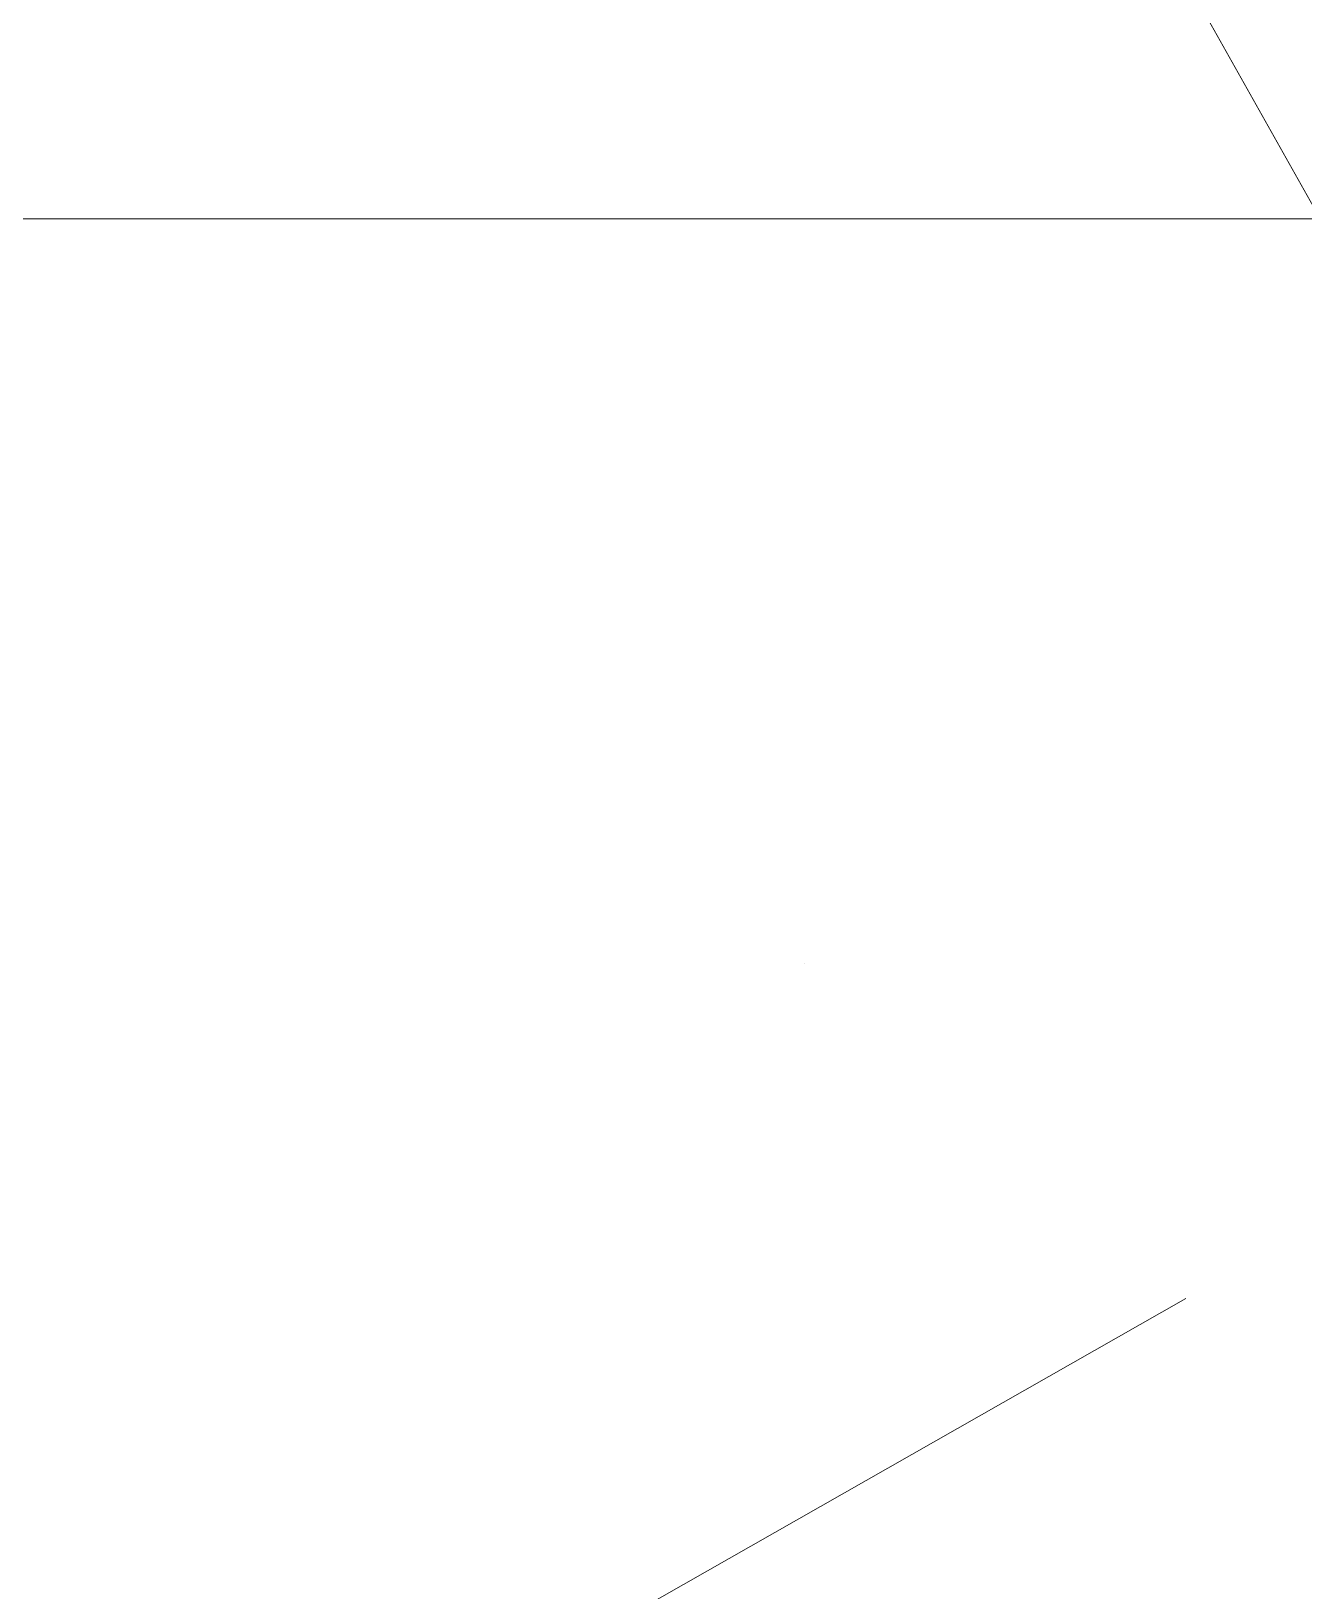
# Model space of a CAD drawing. Header units: metres. Extents: x 0 to 105485, y 0 to 425721.
# Drawn here: x 104958.41 to 104959.281, y 425443.96 to 425445.028 of the extents above; entities that cross this region are included whole.
import ezdxf

# ---------------------------------------------------------------- set-up
doc = ezdxf.new("R2010")
doc.units = ezdxf.units.M
doc.header["$MEASUREMENT"] = 0
doc.linetypes.add('KG-PERCEEL-SO', pattern=[19, 5.5, -4, 5.5, -4])
for name, color, linetype, lineweight in [('B-XX-IE-MEUBILAIR-G', 7, 'Continuous', 18), ('B-XX-KG-GRENS_PERCEEL-G', 150, 'KG-PERCEEL-SO', 18), ('B-XX-MO-ONDERZOEK_SONDERING-G', 90, 'Continuous', 18), ('B-XX-VH-OPENVERHARDING-G', 90, 'Continuous', 18)]:
    doc.layers.add(name, color=color, linetype=linetype, lineweight=lineweight)

msp = doc.modelspace()

# ---------------------------------------------------------------- linework, layer by layer
at = {"layer": 'B-XX-IE-MEUBILAIR-G', "color": 0, "true_color": 0x604a38}
msp.add_polyline3d([(104958.939, 425444.39, 3.384), (104958.939, 425444.39, 4.884)], dxfattribs=at)
at = {"layer": 'B-XX-KG-GRENS_PERCEEL-G', "ltscale": 0.5, "flags": 128}
msp.add_lwpolyline([(104936.313, 425450.556), (104953.082, 425440.68), (104982.477, 425457.402)], dxfattribs=at)
at = {"layer": 'B-XX-MO-ONDERZOEK_SONDERING-G', "color": 0, "true_color": 0xd62828}
for points in [[(104958.1397, 425444.9, -23.388), (104958.9555, 425444.9, -23.408), (104959.621, 425444.9, -23.428)], [(104959.2983, 425444.9, -26.002), (104959.2653, 425444.9, -26.022), (104959.229, 425444.9, -26.042), (104959.1976, 425444.9, -26.062), (104959.1421, 425444.9, -26.082), (104959.1042, 425444.9, -26.102), (104959.0978, 425444.9, -26.122), (104959.1462, 425444.9, -26.142), (104959.2058, 425444.9, -26.162), (104959.2339, 425444.9, -26.182), (104959.1728, 425444.9, -26.202), (104958.9943, 425444.9, -26.221), (104958.7772, 425444.9, -26.241), (104958.5223, 425444.9, -26.261), (104958.246, 425444.9, -26.281)], [(104959.3514, 425444.9, -30.09), (104959.0283, 425444.9, -30.11), (104958.7809, 425444.9, -30.13), (104958.5682, 425444.9, -30.15), (104958.4153, 425444.9, -30.17), (104958.2608, 425444.9, -30.19)], [(104958.3741, 425444.9, -34.731), (104958.5038, 425444.9, -34.751), (104958.5116, 425444.9, -34.771), (104958.4291, 425444.9, -34.791), (104958.2639, 425444.9, -34.811)], [(104958.2933, 425444.9, -37.179), (104958.4736, 425444.9, -37.199), (104958.4452, 425444.9, -37.219), (104958.2651, 425444.9, -37.239)], [(104958.2678, 425444.9, -39.546), (104958.5797, 425444.9, -39.566), (104958.8063, 425444.9, -39.585), (104958.9581, 425444.9, -39.605), (104959.0398, 425444.9, -39.625), (104959.1194, 425444.9, -39.645), (104959.1997, 425444.9, -39.665), (104959.2603, 425444.9, -39.685), (104959.344, 425444.9, -39.705)], [(104958.3268, 425444.9, -37.676), (104958.535, 425444.9, -37.696), (104958.5927, 425444.9, -37.716), (104958.6068, 425444.9, -37.736), (104958.5837, 425444.9, -37.756), (104958.5157, 425444.9, -37.776), (104958.4122, 425444.9, -37.796), (104958.2833, 425444.9, -37.816)], [(104958.317, 425444.9, -33.477), (104958.4334, 425444.9, -33.497), (104958.5072, 425444.9, -33.517), (104958.5757, 425444.9, -33.537), (104958.6116, 425444.9, -33.557), (104958.635, 425444.9, -33.576), (104958.6544, 425444.9, -33.596), (104958.6712, 425444.9, -33.616), (104958.7112, 425444.9, -33.636), (104958.7466, 425444.9, -33.656), (104958.7733, 425444.9, -33.676), (104958.7982, 425444.9, -33.696), (104958.8177, 425444.9, -33.716), (104958.8138, 425444.9, -33.736), (104958.8142, 425444.9, -33.756), (104958.8115, 425444.9, -33.776), (104958.8134, 425444.9, -33.795), (104958.8251, 425444.9, -33.815), (104958.8412, 425444.9, -33.835), (104958.8558, 425444.9, -33.855), (104958.9083, 425444.9, -33.875), (104958.9363, 425444.9, -33.895), (104958.9328, 425444.9, -33.915), (104958.9101, 425444.9, -33.935), (104958.8049, 425444.9, -33.955), (104958.6716, 425444.9, -33.975), (104958.4779, 425444.9, -33.995), (104958.4637, 425444.9, -34.015), (104958.4496, 425444.9, -34.034), (104958.4355, 425444.9, -34.054), (104958.4864, 425444.9, -34.074), (104958.5374, 425444.9, -34.094), (104958.6401, 425444.9, -34.114), (104958.7131, 425444.9, -34.134), (104958.749, 425444.9, -34.154), (104958.787, 425444.9, -34.174), (104958.8024, 425444.9, -34.194), (104958.7937, 425444.9, -34.214), (104958.7611, 425444.9, -34.234), (104958.732, 425444.9, -34.254), (104958.7339, 425444.9, -34.273), (104958.7525, 425444.9, -34.293), (104958.7908, 425444.9, -34.313), (104958.8296, 425444.9, -34.333), (104958.862, 425444.9, -34.353), (104958.8627, 425444.9, -34.373), (104958.8337, 425444.9, -34.393), (104958.7753, 425444.9, -34.413), (104958.7154, 425444.9, -34.433), (104958.6013, 425444.9, -34.453), (104958.4752, 425444.9, -34.473), (104958.2867, 425444.9, -34.493)], [(104958.4056, 425444.9, -17.933), (104958.5775, 425444.9, -17.953), (104958.7646, 425444.9, -17.973), (104959.0014, 425444.9, -17.993), (104959.1127, 425444.9, -18.013), (104959.1873, 425444.9, -18.033), (104959.2191, 425444.9, -18.053), (104959.2379, 425444.9, -18.073), (104959.2018, 425444.9, -18.093), (104959.1613, 425444.9, -18.113), (104959.1344, 425444.9, -18.133), (104959.1075, 425444.9, -18.153), (104959.0806, 425444.9, -18.173), (104959.1198, 425444.9, -18.192), (104959.1465, 425444.9, -18.212), (104959.1194, 425444.9, -18.232), (104959.0933, 425444.9, -18.252), (104959.0662, 425444.9, -18.272), (104959.0703, 425444.9, -18.292), (104959.0987, 425444.9, -18.312), (104959.1389, 425444.9, -18.332), (104959.1708, 425444.9, -18.352), (104959.1518, 425444.9, -18.372), (104959.1379, 425444.9, -18.392), (104959.1381, 425444.9, -18.412), (104959.1488, 425444.9, -18.432), (104959.1323, 425444.9, -18.452), (104959.147, 425444.9, -18.472), (104959.1704, 425444.9, -18.492), (104959.2072, 425444.9, -18.512), (104959.2369, 425444.9, -18.532), (104959.2283, 425444.9, -18.552), (104959.2321, 425444.9, -18.572), (104959.211, 425444.9, -18.592), (104959.1819, 425444.9, -18.612), (104959.0592, 425444.9, -18.632), (104958.9331, 425444.9, -18.652), (104958.6466, 425444.9, -18.672), (104958.4489, 425444.9, -18.692), (104958.2877, 425444.9, -18.712)], [(104958.2907, 425444.9, -34.951), (104958.478, 425444.9, -34.97), (104958.5538, 425444.9, -34.99), (104958.5542, 425444.9, -35.01), (104958.4945, 425444.9, -35.03), (104958.3894, 425444.9, -35.05)], [(104958.3014, 425444.9, -35.249), (104958.4132, 425444.9, -35.269), (104958.4331, 425444.9, -35.289), (104958.3674, 425444.9, -35.309)], [(104958.3662, 425444.9, -28.655), (104958.415, 425444.9, -28.675), (104958.4882, 425444.9, -28.695), (104958.4788, 425444.9, -28.714), (104958.5225, 425444.9, -28.734), (104958.6426, 425444.9, -28.754), (104958.7228, 425444.9, -28.774), (104958.7823, 425444.9, -28.794), (104958.7961, 425444.9, -28.814), (104958.7733, 425444.9, -28.834), (104958.7223, 425444.9, -28.854), (104958.6709, 425444.9, -28.874), (104958.5936, 425444.9, -28.894), (104958.4697, 425444.9, -28.914), (104958.3118, 425444.9, -28.934)], [(104958.3188, 425444.9, -29.512), (104958.4732, 425444.9, -29.532), (104958.6409, 425444.9, -29.552), (104958.911, 425444.9, -29.572), (104959.1001, 425444.9, -29.592), (104959.2525, 425444.9, -29.612), (104959.4308, 425444.9, -29.632)], [(104958.3372, 425444.9, -12.736), (104958.4188, 425444.9, -12.756), (104958.4722, 425444.9, -12.775), (104958.5326, 425444.9, -12.795), (104958.5763, 425444.9, -12.815), (104958.6057, 425444.9, -12.835), (104958.627, 425444.9, -12.855), (104958.6453, 425444.9, -12.875), (104958.6838, 425444.9, -12.895), (104958.7177, 425444.9, -12.915), (104958.7452, 425444.9, -12.935), (104958.7675, 425444.9, -12.955), (104958.7686, 425444.9, -12.975), (104958.762, 425444.9, -12.995), (104958.7546, 425444.9, -13.015), (104958.7377, 425444.9, -13.035), (104958.7274, 425444.9, -13.055), (104958.7244, 425444.9, -13.075), (104958.7339, 425444.9, -13.095), (104958.7372, 425444.9, -13.115), (104958.7367, 425444.9, -13.135), (104958.7554, 425444.9, -13.155), (104958.7753, 425444.9, -13.175), (104958.7861, 425444.9, -13.195), (104958.7938, 425444.9, -13.215), (104958.8174, 425444.9, -13.235), (104958.8632, 425444.9, -13.255), (104958.961, 425444.9, -13.275), (104959.0796, 425444.9, -13.295), (104959.1718, 425444.9, -13.315), (104959.1974, 425444.9, -13.335), (104959.2204, 425444.9, -13.355), (104959.2444, 425444.9, -13.375), (104959.2548, 425444.9, -13.395), (104959.2723, 425444.9, -13.415), (104959.2792, 425444.9, -13.435), (104959.2607, 425444.9, -13.455), (104959.2266, 425444.9, -13.475), (104959.1817, 425444.9, -13.495), (104959.1543, 425444.9, -13.515), (104959.1629, 425444.9, -13.535), (104959.1853, 425444.9, -13.555), (104959.2016, 425444.9, -13.575), (104959.2139, 425444.9, -13.595), (104959.2094, 425444.9, -13.615), (104959.1729, 425444.9, -13.635), (104959.143, 425444.9, -13.655), (104959.1155, 425444.9, -13.675), (104959.1202, 425444.9, -13.695), (104959.1478, 425444.9, -13.715), (104959.1911, 425444.9, -13.735), (104959.217, 425444.9, -13.755), (104959.2316, 425444.9, -13.775), (104959.2279, 425444.9, -13.795), (104959.2026, 425444.9, -13.815), (104959.1553, 425444.9, -13.835), (104959.0936, 425444.9, -13.855), (104959.0452, 425444.9, -13.875), (104959.0104, 425444.9, -13.895), (104958.9816, 425444.9, -13.915), (104958.9653, 425444.9, -13.935), (104958.9493, 425444.9, -13.955), (104958.9388, 425444.9, -13.975), (104958.9324, 425444.9, -13.995), (104958.9376, 425444.9, -14.015), (104958.9516, 425444.9, -14.035), (104958.9661, 425444.9, -14.055), (104958.9669, 425444.9, -14.075), (104958.961, 425444.9, -14.095), (104958.9614, 425444.9, -14.115), (104958.9681, 425444.9, -14.135), (104958.9759, 425444.9, -14.155), (104958.9731, 425444.9, -14.175), (104958.9618, 425444.9, -14.195), (104958.9739, 425444.9, -14.215), (104958.9965, 425444.9, -14.235), (104959.0115, 425444.9, -14.255), (104959.0086, 425444.9, -14.275), (104958.9811, 425444.9, -14.295), (104958.9383, 425444.9, -14.315), (104958.8851, 425444.9, -14.335), (104958.8548, 425444.9, -14.355), (104958.8387, 425444.9, -14.375), (104958.8513, 425444.9, -14.395), (104958.9061, 425444.9, -14.415), (104958.9768, 425444.9, -14.435), (104959.0364, 425444.9, -14.455), (104959.0678, 425444.9, -14.475), (104959.0859, 425444.9, -14.495), (104959.1355, 425444.9, -14.515), (104959.188, 425444.9, -14.535), (104959.2254, 425444.9, -14.555), (104959.2213, 425444.9, -14.575), (104959.198, 425444.9, -14.595), (104959.1534, 425444.9, -14.615), (104959.1168, 425444.9, -14.635), (104959.0692, 425444.9, -14.655), (104959.0268, 425444.9, -14.675), (104958.9831, 425444.9, -14.695), (104958.9311, 425444.9, -14.715), (104958.8886, 425444.9, -14.735), (104958.8519, 425444.9, -14.755), (104958.823, 425444.9, -14.775), (104958.792, 425444.9, -14.795), (104958.7783, 425444.9, -14.815), (104958.7799, 425444.9, -14.835), (104958.7997, 425444.9, -14.855), (104958.8465, 425444.9, -14.875), (104958.9003, 425444.9, -14.895), (104958.8943, 425444.9, -14.915), (104958.8465, 425444.9, -14.935), (104958.8091, 425444.9, -14.955), (104958.7606, 425444.9, -14.975), (104958.7269, 425444.9, -14.995), (104958.6999, 425444.9, -15.015), (104958.6711, 425444.9, -15.035), (104958.6575, 425444.9, -15.054), (104958.6578, 425444.9, -15.074), (104958.6782, 425444.9, -15.094), (104958.7125, 425444.9, -15.114), (104958.7365, 425444.9, -15.134), (104958.7546, 425444.9, -15.154), (104958.7598, 425444.9, -15.174), (104958.742, 425444.9, -15.194), (104958.6999, 425444.9, -15.214), (104958.6553, 425444.9, -15.234), (104958.6026, 425444.9, -15.254), (104958.5592, 425444.9, -15.274), (104958.5159, 425444.9, -15.294), (104958.4714, 425444.9, -15.314), (104958.4456, 425444.9, -15.334), (104958.4173, 425444.9, -15.354), (104958.3995, 425444.9, -15.374)], [(104958.4043, 425444.9, -35.448), (104958.5904, 425444.9, -35.468), (104958.6722, 425444.9, -35.488), (104958.7032, 425444.9, -35.508), (104958.6914, 425444.9, -35.528), (104958.6799, 425444.9, -35.548), (104958.6462, 425444.9, -35.568), (104958.5834, 425444.9, -35.587), (104958.4445, 425444.9, -35.607), (104958.3422, 425444.9, -35.627)], [(104958.3986, 425444.9, -27.658), (104958.4705, 425444.9, -27.677), (104958.5571, 425444.9, -27.697), (104958.6629, 425444.9, -27.717), (104958.7977, 425444.9, -27.737), (104958.8451, 425444.9, -27.757), (104958.8699, 425444.9, -27.777), (104958.8887, 425444.9, -27.797), (104958.8825, 425444.9, -27.817), (104958.8658, 425444.9, -27.837), (104958.8397, 425444.9, -27.857), (104958.8084, 425444.9, -27.877), (104958.7539, 425444.9, -27.897), (104958.6514, 425444.9, -27.917), (104958.5608, 425444.9, -27.937), (104958.4732, 425444.9, -27.957), (104958.3475, 425444.9, -27.977)], [(104958.4095, 425444.9, -17.413), (104958.4201, 425444.9, -17.433), (104958.4301, 425444.9, -17.453), (104958.4368, 425444.9, -17.473), (104958.4461, 425444.9, -17.493), (104958.4525, 425444.9, -17.513), (104958.4553, 425444.9, -17.533), (104958.4534, 425444.9, -17.553), (104958.4481, 425444.9, -17.573), (104958.4391, 425444.9, -17.593), (104958.4281, 425444.9, -17.613), (104958.4123, 425444.9, -17.633), (104958.3967, 425444.9, -17.653)], [(104958.3999, 425444.9, -15.674), (104958.4511, 425444.9, -15.694), (104958.4872, 425444.9, -15.714), (104958.5109, 425444.9, -15.734), (104958.5233, 425444.9, -15.754), (104958.5314, 425444.9, -15.774), (104958.5316, 425444.9, -15.794), (104958.5256, 425444.9, -15.814), (104958.5084, 425444.9, -15.834), (104958.492, 425444.9, -15.854), (104958.4808, 425444.9, -15.874), (104958.4829, 425444.9, -15.894), (104958.4993, 425444.9, -15.914), (104958.5259, 425444.9, -15.934), (104958.5597, 425444.9, -15.954), (104958.5965, 425444.9, -15.974), (104958.618, 425444.9, -15.994), (104958.682, 425444.9, -16.014), (104958.7468, 425444.9, -16.034), (104958.8211, 425444.9, -16.054), (104958.8668, 425444.9, -16.074), (104958.8871, 425444.9, -16.094), (104958.8969, 425444.9, -16.114), (104958.9009, 425444.9, -16.134), (104958.8941, 425444.9, -16.154), (104958.8771, 425444.9, -16.174), (104958.8536, 425444.9, -16.194), (104958.8368, 425444.9, -16.214), (104958.8334, 425444.9, -16.234), (104958.8463, 425444.9, -16.254), (104958.8658, 425444.9, -16.274), (104958.8832, 425444.9, -16.294), (104958.8816, 425444.9, -16.314), (104958.8681, 425444.9, -16.334), (104958.8587, 425444.9, -16.354), (104958.8455, 425444.9, -16.374), (104958.8365, 425444.9, -16.394), (104958.8288, 425444.9, -16.414), (104958.8328, 425444.9, -16.434), (104958.8257, 425444.9, -16.454), (104958.7784, 425444.9, -16.474), (104958.7387, 425444.9, -16.494), (104958.6915, 425444.9, -16.514), (104958.6635, 425444.9, -16.534), (104958.6402, 425444.9, -16.554), (104958.6116, 425444.9, -16.574), (104958.5884, 425444.9, -16.594), (104958.5606, 425444.9, -16.614), (104958.5439, 425444.9, -16.634), (104958.5297, 425444.9, -16.654), (104958.5368, 425444.9, -16.674), (104958.5641, 425444.9, -16.694), (104958.6069, 425444.9, -16.714), (104958.5907, 425444.9, -16.734), (104958.543, 425444.9, -16.754), (104958.5163, 425444.9, -16.774), (104958.4975, 425444.9, -16.793), (104958.4776, 425444.9, -16.813), (104958.4609, 425444.9, -16.833), (104958.443, 425444.9, -16.853), (104958.4334, 425444.9, -16.873), (104958.4249, 425444.9, -16.893), (104958.4167, 425444.9, -16.913), (104958.4094, 425444.9, -16.933)], [(104959.3481, 425444.9, -41.374), (104959.2108, 425444.9, -41.393), (104959.0135, 425444.9, -41.413), (104958.8293, 425444.9, -41.433), (104958.7732, 425444.9, -41.453), (104958.6828, 425444.9, -41.473), (104958.6482, 425444.9, -41.493), (104958.6135, 425444.9, -41.513), (104958.5789, 425444.9, -41.532), (104958.5714, 425444.9, -41.552), (104958.516, 425444.9, -41.572), (104958.4713, 425444.9, -41.592), (104958.4266, 425444.9, -41.612), (104958.5769, 425444.9, -41.632), (104958.7272, 425444.9, -41.652), (104958.8775, 425444.9, -41.671), (104958.9285, 425444.9, -41.691), (104958.9247, 425444.9, -41.711), (104958.9201, 425444.9, -41.731), (104958.9174, 425444.9, -41.751), (104958.9723, 425444.9, -41.771), (104959.0889, 425444.9, -41.79), (104959.2245, 425444.9, -41.81), (104959.3428, 425444.9, -41.83)], [(104959.4081, 425444.9, -29.672), (104959.2176, 425444.9, -29.691), (104958.876, 425444.9, -29.711), (104958.628, 425444.9, -29.731), (104958.5809, 425444.9, -29.751), (104958.5337, 425444.9, -29.771), (104958.4866, 425444.9, -29.791), (104958.5164, 425444.9, -29.811), (104959.0132, 425444.9, -29.831), (104959.5722, 425444.9, -29.851)], [(104959.4279, 425444.9, -25.004), (104959.2381, 425444.9, -25.024), (104959.0539, 425444.9, -25.044), (104958.8923, 425444.9, -25.064), (104958.8292, 425444.9, -25.084), (104958.7661, 425444.9, -25.104), (104958.9151, 425444.9, -25.124), (104959.064, 425444.9, -25.144), (104959.213, 425444.9, -25.164), (104959.7069, 425444.9, -25.184)], [(104959.2875, 425444.9, -25.344), (104959.259, 425444.9, -25.364), (104959.242, 425444.9, -25.384), (104959.2976, 425444.9, -25.404)], [(104959.2878, 425444.9, -25.683), (104959.2653, 425444.9, -25.703), (104959.2511, 425444.9, -25.723), (104959.2525, 425444.9, -25.743), (104959.2533, 425444.9, -25.763), (104959.2917, 425444.9, -25.783)]]:
    msp.add_polyline3d(points, dxfattribs=at)
at = {"layer": 'B-XX-VH-OPENVERHARDING-G', "ltscale": 0.5}
for points in [[(104964.336, 425452.55), (104961.033, 425453.725), (104960.773, 425453.777), (104960.104, 425453.874), (104960.114, 425451.903), (104958.161, 425451.8), (104958.318, 425448.972), (104957.315, 425448.408), (104957.34, 425448.364), (104958.073, 425447.068), (104958.506, 425446.299), (104959.798, 425444), (104965.095, 425446.952)], [(104949.729, 425448.848), (104949.259, 425448.041), (104949.221, 425448.063), (104948.756, 425447.277), (104949.908, 425446.586), (104949.892, 425446.56), (104952.165, 425445.207), (104950.311, 425442.215), (104950.086, 425441.88), (104951.765, 425440.885), (104953.402, 425441.876), (104953.967, 425440.854), (104957.212, 425442.605), (104959.798, 425444), (104958.506, 425446.299), (104958.073, 425447.068), (104957.34, 425448.364), (104957.315, 425448.408)]]:
    msp.add_lwpolyline(points, dxfattribs=at)

doc.saveas('drawing.dxf')
